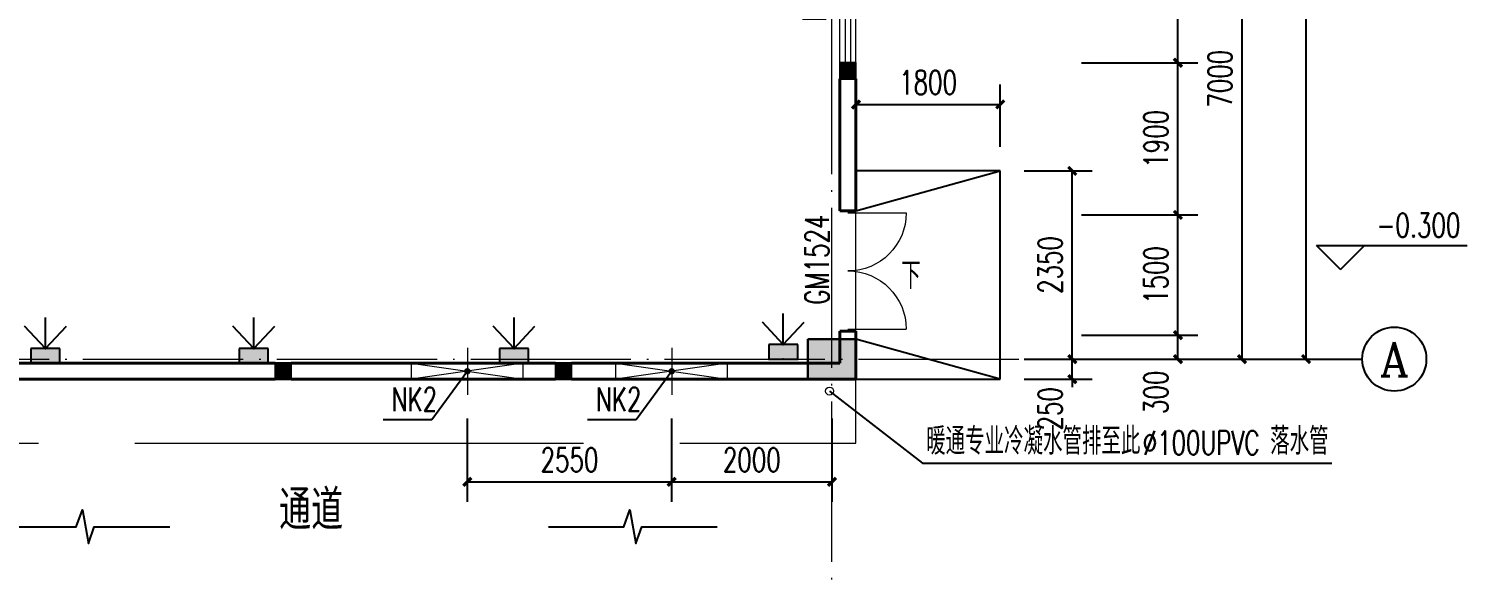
# Model space of a CAD drawing. Extents: x 238398 to 585159, y -66832 to 191977.
# Drawn here: x 403487 to 421438, y 44960 to 51720 of the extents above; entities that cross this region are included whole.
import ezdxf
from ezdxf.enums import TextEntityAlignment as Align

# ---------------------------------------------------------------- set-up
doc = ezdxf.new("R2010")
doc.units = 0
doc.header["$LTSCALE"] = 1000
doc.header["$MEASUREMENT"] = 0
doc.linetypes.add('DASH', pattern=[0.35, 0.25, -0.1])
doc.linetypes.add('DOTE', pattern=[2.42, 2, -0.2, 0.02, -0.2])
doc.layers.get('0').update_dxf_attribs({"color": 8})
doc.layers.get('Defpoints').update_dxf_attribs({"color": 8})
for name, color, linetype in [('-人员定位', 6, 'Continuous'), ('AXIS', 8, 'Continuous'), ('AXIS_TEXT', 8, 'Continuous'), ('DIM_ELEV', 8, 'Continuous'), ('DIM_LEAD', 8, 'Continuous'), ('DIM_SYMB', 8, 'Continuous'), ('GZZ', 8, 'Continuous'), ('PUB_DIM', 8, 'Continuous'), ('S_E_STAIR', 8, 'Continuous'), ('S_STAIR', 8, 'Continuous'), ('WINDOW_TEXT', 8, 'Continuous')]:
    doc.layers.add(name, color=color, linetype=linetype)
for name, color, linetype, lineweight in [('COLUMN', 8, 'Continuous', 30), ('DOTE', 8, 'DOTE', 13), ('PUB_HATCH', 8, 'Continuous', 5), ('PUB_TEXT', 8, 'Continuous', 20), ('WALL', 8, 'Continuous', 40), ('WINDOW', 8, 'Continuous', 18), ('暖通', 8, 'Continuous', 18), ('水', 8, 'Continuous', 18), ('设备层', 8, 'Continuous', 5)]:
    doc.layers.add(name, color=color, linetype=linetype, lineweight=lineweight)
doc.styles.add('_TCH_AXIS', font='complex.shx', dxfattribs={"bigfont": 'gbcbig.shx'})
doc.styles.add('_TCH_DIM', font='SIMPLEX', dxfattribs={"bigfont": 'GBCBIG'})
doc.styles.add('_TCH_DIM_T3', font='SIMPLEX', dxfattribs={"width": 0.705882, "bigfont": 'GBCBIG'})
doc.styles.add('_TCH_WINDOW', font='geditxt.shx', dxfattribs={"bigfont": 'hztxt1.shx'})
doc.styles.add('COMPLEX', font='geditxt.shx')
doc.styles.add('HZTXT', font='geditxt.shx', dxfattribs={"width": 0.8, "bigfont": 'hztxt1.shx'})
doc.dimstyles.new('_TCH_ARCH&&100', dxfattribs={"dimtxt": 297.5, "dimasz": 100, "dimexe": 250, "dimexo": 300, "dimgap": 126.25, "dimtad": 1, "dimdec": 0, "dimzin": 0, "dimdsep": 46, "dimtxsty": '_TCH_DIM_T3', "dimblk": 'ARCHTICK', "dimcen": 0.09, "dimazin": 2, "dimtfac": 1, "dimtdec": 0, "dimtix": 1, "dimtmove": 2, "dimatfit": 3, "dimfxl": 0, "dimtolj": 1, "dimtzin": 0, "dimarcsym": 0})

# ---------------------------------------------------------------- blocks, each defined once
blk = doc.blocks.new('_AXISO')
blk.add_circle((0, 0), 0.5)
at = {"layer": 'AXIS_TEXT', "style": 'COMPLEX', "width": 1.041667}
blk.add_attdef('A', text='', height=0.56, dxfattribs=at).set_placement((-0.25, -0.28), (0.25, -0.28), align=Align.FIT)
blk = doc.blocks.new('_ArchTick')
at = {"color": 0, "linetype": 'ByBlock', "const_width": 0.4}
blk.add_lwpolyline([(-0.5, -0.5), (0.5, 0.5)], dxfattribs=at)
blk = doc.blocks.new('*D536')
at = {"layer": 'AXIS', "color": 0, "lineweight": -2}
for p, q in [((416428, 91096), (419678, 91096)), ((419428, 47596), (419428, 91096)), ((416428, 47596), (419678, 47596))]:
    blk.add_line(p, q, dxfattribs=at)
at = {"layer": 'Defpoints', "color": 0}
for p in [(416128, 91096), (419428, 91096), (416128, 47596)]:
    blk.add_point(p, dxfattribs=at)
at = {"layer": 'AXIS', "color": 0, "lineweight": -2, "xscale": 100, "yscale": 100, "zscale": 100}
for p, rotation in [((419428, 91096), 90), ((419428, 47596), 270)]:
    blk.add_blockref('_ArchTick', p, dxfattribs=dict(at, rotation=rotation))
at = {"layer": 'AXIS', "color": 0, "insert": (419153, 69346), "char_height": 297.5, "attachment_point": 5, "rotation": 90, "style": '_TCH_DIM_T3'}
blk.add_mtext('\\A1;43500', dxfattribs=at)
blk = doc.blocks.new('*D537')
at = {"layer": 'AXIS', "color": 0, "lineweight": -2}
for p, q in [((416428, 54596), (418878, 54596)), ((418628, 47596), (418628, 54596)), ((416428, 47596), (418878, 47596))]:
    blk.add_line(p, q, dxfattribs=at)
at = {"layer": 'Defpoints', "color": 0}
for p in [(416128, 54596), (418628, 54596), (416128, 47596)]:
    blk.add_point(p, dxfattribs=at)
at = {"layer": 'AXIS', "color": 0, "lineweight": -2, "xscale": 100, "yscale": 100, "zscale": 100}
for p, rotation in [((418628, 54596), 90), ((418628, 47596), 270)]:
    blk.add_blockref('_ArchTick', p, dxfattribs=dict(at, rotation=rotation))
at = {"layer": 'AXIS', "color": 0, "insert": (418353, 51096), "char_height": 297.5, "attachment_point": 5, "rotation": 90, "style": '_TCH_DIM_T3'}
blk.add_mtext('\\A1;7000', dxfattribs=at)
blk = doc.blocks.new('3asdfsadfdas')
at = {"layer": '设备层'}
for p, q in [((362521, 134442), (362521, 134642)), ((363121, 134642), (363121, 134442)), ((364621, 134442), (364621, 134642)), ((365221, 134642), (365221, 134442)), ((368821, 134442), (368821, 134642)), ((369421, 134642), (369421, 134442)), ((370921, 134442), (370921, 134642)), ((371521, 134642), (371521, 134442)), ((362521, 131242), (362521, 132042)), ((363121, 132042), (363121, 131242)), ((364621, 131242), (364621, 132042)), ((365221, 132042), (365221, 131242)), ((368821, 131242), (368821, 132042)), ((369421, 132042), (369421, 131242)), ((370921, 131242), (370921, 132042)), ((371521, 132042), (371521, 131242)), ((362521, 130642), (362521, 131442)), ((362521, 131442), (363121, 131442)), ((364621, 130642), (364621, 131442)), ((364621, 131442), (365221, 131442)), ((368821, 130642), (368821, 131442)), ((368821, 131442), (369421, 131442)), ((370921, 130642), (370921, 131442)), ((370921, 131442), (371521, 131442)), ((370921, 129842), (370921, 130642)), ((370921, 130642), (371521, 130642)), ((370921, 129042), (370921, 129842)), ((370921, 129842), (371521, 129842)), ((370729, 126642), (370529, 126642)), ((371329, 126642), (370729, 126642)), ((370729, 126642), (371329, 126642)), ((370729, 126642), (371329, 126642)), ((370729, 126642), (371329, 126642)), ((370721, 125842), (370521, 125842)), ((370521, 125842), (370521, 125042)), ((370529, 125842), (370729, 125842)), ((370729, 125842), (370529, 125842)), ((371321, 125842), (370721, 125842)), ((370721, 125842), (371321, 125842)), ((370721, 125842), (371321, 125842)), ((370721, 125842), (371321, 125842)), ((371329, 125842), (370729, 125842)), ((370729, 125842), (371329, 125842)), ((371329, 125842), (370729, 125842)), ((371329, 125842), (370729, 125842)), ((370729, 125842), (371329, 125842)), ((371329, 125842), (370729, 125842)), ((370729, 125842), (371329, 125842)), ((370729, 125842), (371329, 125842)), ((370729, 125842), (371329, 125842)), ((370521, 125042), (370721, 125042)), ((370721, 125042), (370521, 125042)), ((370529, 125042), (371329, 125042)), ((371321, 125042), (370721, 125042)), ((370721, 125042), (371321, 125042)), ((371321, 125042), (370721, 125042)), ((371321, 125042), (370721, 125042)), ((370721, 125042), (371321, 125042)), ((371321, 125042), (370721, 125042)), ((370721, 125042), (371321, 125042)), ((370721, 125042), (371321, 125042)), ((370721, 125042), (371321, 125042)), ((371329, 125042), (370729, 125042)), ((370729, 125042), (371329, 125042)), ((371329, 125042), (370729, 125042)), ((370729, 125042), (371329, 125042)), ((371329, 125042), (370729, 125042)), ((371329, 125042), (370729, 125042)), ((370729, 125042), (371329, 125042))]:
    blk.add_line(p, q, dxfattribs=at)
at = {"layer": '设备层', "linetype": 'DASH', "const_width": 0.001}
for points in [[(373921, 137544), (358094, 137544)], [(361321, 136744), (358094, 136744)], [(361321, 136747), (361321, 125544)], [(363421, 136644), (362221, 136644)], [(362221, 136644), (362221, 126444)], [(363421, 136644), (363421, 126444)], [(365521, 136644), (364321, 136644)], [(364321, 136644), (364321, 126444)], [(365521, 136644), (365521, 126444)], [(369521, 136644), (366421, 136644)], [(366421, 136644), (366421, 126444)], [(369521, 136244), (369521, 136644), (369521, 126444)], [(371721, 136644), (370421, 136644)], [(370421, 136244), (370421, 136644), (370421, 123544)], [(371721, 136244), (371721, 136644), (371721, 123544)], [(373921, 136644), (372621, 136644)], [(372621, 136244), (372621, 136644), (372621, 123544)], [(363421, 126444), (362221, 126444)], [(365521, 126444), (364321, 126444)], [(369521, 126444), (366421, 126444)], [(369521, 125544), (361321, 125544)], [(369521, 125544), (369521, 122642)], [(371721, 123544), (370421, 123544)], [(371321, 122644), (369511, 122644)]]:
    blk.add_lwpolyline(points, dxfattribs=at)
at = {"layer": '设备层', "const_width": 0.001}
for points in [[(362521, 136242), (363121, 136242), (363121, 135442), (362521, 135442)], [(364621, 136242), (365221, 136242), (365221, 135442), (364621, 135442)], [(370921, 136242), (371521, 136242), (371521, 135442), (370921, 135442)], [(362521, 135442), (363121, 135442), (363121, 134642), (362521, 134642)], [(364621, 135442), (365221, 135442), (365221, 134642), (364621, 134642)], [(366721, 135442), (367321, 135442), (367321, 134642), (366721, 134642)], [(368821, 135442), (369421, 135442), (369421, 134642), (368821, 134642)], [(370921, 135442), (371521, 135442), (371521, 134642), (370921, 134642)], [(362521, 134642), (363121, 134642), (363121, 133842), (362521, 133842)], [(364621, 134642), (365221, 134642), (365221, 133842), (364621, 133842)], [(366721, 134642), (367321, 134642), (367321, 133842), (366721, 133842)], [(368821, 134642), (369421, 134642), (369421, 133842), (368821, 133842)], [(370921, 134642), (371521, 134642), (371521, 133842), (370921, 133842)], [(362521, 133842), (363121, 133842), (363121, 133042), (362521, 133042)], [(364621, 133842), (365221, 133842), (365221, 133042), (364621, 133042)], [(366721, 133842), (367321, 133842), (367321, 133042), (366721, 133042)], [(368821, 133842), (369421, 133842), (369421, 133042), (368821, 133042)], [(370921, 133842), (371521, 133842), (371521, 133042), (370921, 133042)], [(362521, 133042), (363121, 133042), (363121, 132242), (362521, 132242)], [(364621, 133042), (365221, 133042), (365221, 132242), (364621, 132242)], [(366721, 133042), (367321, 133042), (367321, 132242), (366721, 132242)], [(368821, 133042), (369421, 133042), (369421, 132242), (368821, 132242)], [(370921, 133042), (371521, 133042), (371521, 132242), (370921, 132242)], [(362521, 132242), (363121, 132242), (363121, 131442), (362521, 131442)], [(364621, 132242), (365221, 132242), (365221, 131442), (364621, 131442)], [(366721, 132242), (367321, 132242), (367321, 131442), (366721, 131442)], [(368821, 132242), (369421, 132242), (369421, 131442), (368821, 131442)], [(370921, 132242), (371521, 132242), (371521, 131442), (370921, 131442)], [(362521, 131442), (363121, 131442), (363121, 130642), (362521, 130642)], [(364621, 131442), (365221, 131442), (365221, 130642), (364621, 130642)], [(366721, 131442), (367321, 131442), (367321, 130642), (366721, 130642)], [(368821, 131442), (369421, 131442), (369421, 130642), (368821, 130642)], [(370921, 131442), (371521, 131442), (371521, 130642), (370921, 130642)], [(362521, 130642), (363121, 130642), (363121, 129842), (362521, 129842)], [(364621, 130642), (365221, 130642), (365221, 129842), (364621, 129842)], [(366721, 130642), (367321, 130642), (367321, 129842), (366721, 129842)], [(368821, 130642), (369421, 130642), (369421, 129842), (368821, 129842)], [(370921, 130642), (371521, 130642), (371521, 129842), (370921, 129842)], [(362521, 129842), (363121, 129842), (363121, 129042), (362521, 129042)], [(364621, 129842), (365221, 129842), (365221, 129042), (364621, 129042)], [(370921, 129842), (371521, 129842), (371521, 129042), (370921, 129042)], [(362521, 129042), (363121, 129042), (363121, 128242), (362521, 128242)], [(364621, 129042), (365221, 129042), (365221, 128242), (364621, 128242)], [(370921, 129042), (371521, 129042), (371521, 128242), (370921, 128242)], [(362521, 128242), (363121, 128242), (363121, 127442), (362521, 127442)], [(364621, 128242), (365221, 128242), (365221, 127442), (364621, 127442)], [(370921, 128242), (371521, 128242), (371521, 127442), (370921, 127442)], [(362521, 127442), (363121, 127442), (363121, 126642), (362521, 126642)], [(364621, 127442), (365221, 127442), (365221, 126642), (364621, 126642)], [(370921, 127442), (371521, 127442), (371521, 126642), (370921, 126642)], [(370521, 126642), (371521, 126642), (371521, 125842), (370521, 125842)], [(370521, 125842), (371521, 125842), (371521, 125042), (370521, 125042)]]:
    blk.add_lwpolyline(points, close=True, dxfattribs=at)
for points in [[(363121, 136244), (363121, 126642)], [(365221, 136244), (365221, 126642)], [(371521, 136244), (371521, 125042)], [(367321, 135444), (367321, 129842)], [(369421, 135444), (369421, 129842)]]:
    blk.add_lwpolyline(points, dxfattribs=at)
blk = doc.blocks.new('43asdfasdfas')
at = {"layer": '设备层', "linetype": 'DASH', "const_width": 0.001}
for points in [[(248311, 186824), (249543, 186824), (249543, 173724)], [(251793, 186824), (251793, 174024)], [(250443, 177175), (250443, 174024)], [(258993, 172824), (258993, 177124), (261467, 177124)], [(252693, 176975), (252693, 174024)], [(258093, 176975), (258093, 174024)], [(250443, 174024), (251793, 174024)], [(252693, 174024), (258093, 174024)], [(248243, 173724), (249543, 173724)], [(247843, 172824), (249543, 172824)], [(249543, 172824), (249543, 170332)], [(250743, 172824), (256343, 172824)], [(250743, 172824), (250743, 170332)], [(256343, 172824), (256343, 170332)], [(257543, 172824), (258993, 172824)], [(257543, 172824), (257543, 170332)]]:
    blk.add_lwpolyline(points, dxfattribs=at)
at = {"layer": '设备层', "const_width": 0.001}
for points in [[(252743, 174625), (252743, 176825), (254393, 176825), (254393, 174625)], [(256393, 174625), (256393, 176825), (258043, 176825), (258043, 174625)]]:
    blk.add_lwpolyline(points, close=True, dxfattribs=at)
blk = doc.blocks.new('*D655')
at = {"layer": 'Defpoints', "color": 0}
for p in [(466488, 47155), (468488, 47155), (468488, 46063)]:
    blk.add_point(p, dxfattribs=at)
at = {"layer": 'PUB_DIM', "color": 0, "lineweight": -2}
for p, q in [((466488, 46855), (466488, 45813)), ((468488, 46855), (468488, 45813)), ((466488, 46063), (468488, 46063))]:
    blk.add_line(p, q, dxfattribs=at)
at = {"layer": 'PUB_DIM', "color": 0, "lineweight": -2, "xscale": 100, "yscale": 100, "zscale": 100, "rotation": 180}
blk.add_blockref('_ArchTick', (466488, 46063), dxfattribs=at)
at = {"layer": 'PUB_DIM', "color": 0, "lineweight": -2, "xscale": 100, "yscale": 100, "zscale": 100}
blk.add_blockref('_ArchTick', (468488, 46063), dxfattribs=at)
at = {"layer": 'PUB_DIM', "color": 0, "insert": (467488, 46338), "char_height": 297.5, "attachment_point": 5, "style": '_TCH_DIM_T3'}
blk.add_mtext('\\A1;2000', dxfattribs=at)
blk = doc.blocks.new('*D656')
at = {"layer": 'Defpoints', "color": 0}
for p in [(463938, 47155), (466488, 47155), (466488, 46063)]:
    blk.add_point(p, dxfattribs=at)
at = {"layer": 'PUB_DIM', "color": 0, "lineweight": -2}
for p, q in [((463938, 46855), (463938, 45813)), ((466488, 46855), (466488, 45813)), ((463938, 46063), (466488, 46063))]:
    blk.add_line(p, q, dxfattribs=at)
at = {"layer": 'PUB_DIM', "color": 0, "lineweight": -2, "xscale": 100, "yscale": 100, "zscale": 100, "rotation": 180}
blk.add_blockref('_ArchTick', (463938, 46063), dxfattribs=at)
at = {"layer": 'PUB_DIM', "color": 0, "lineweight": -2, "xscale": 100, "yscale": 100, "zscale": 100}
blk.add_blockref('_ArchTick', (466488, 46063), dxfattribs=at)
at = {"layer": 'PUB_DIM', "color": 0, "insert": (465213, 46338), "char_height": 297.5, "attachment_point": 5, "style": '_TCH_DIM_T3'}
blk.add_mtext('\\A1;2550', dxfattribs=at)
blk = doc.blocks.new('*D153')
at = {"layer": 'Defpoints', "color": 0}
for p in [(415610, 49946), (416509, 49946), (415610, 47596)]:
    blk.add_point(p, dxfattribs=at)
at = {"layer": 'PUB_DIM', "color": 0, "lineweight": -2}
for p, q in [((415910, 49946), (416759, 49946)), ((416509, 47596), (416509, 49946)), ((415910, 47596), (416759, 47596))]:
    blk.add_line(p, q, dxfattribs=at)
at = {"layer": 'PUB_DIM', "color": 0, "lineweight": -2, "xscale": 100, "yscale": 100, "zscale": 100}
for p, rotation in [((416509, 49946), 90), ((416509, 47596), 270)]:
    blk.add_blockref('_ArchTick', p, dxfattribs=dict(at, rotation=rotation))
at = {"layer": 'PUB_DIM', "color": 0, "insert": (416234, 48771), "char_height": 297.5, "attachment_point": 5, "rotation": 90, "style": '_TCH_DIM_T3'}
blk.add_mtext('\\A1;2350', dxfattribs=at)
blk = doc.blocks.new('*D154')
at = {"layer": 'Defpoints', "color": 0}
for p in [(415610, 47596), (416509, 47596), (415610, 47346)]:
    blk.add_point(p, dxfattribs=at)
at = {"layer": 'PUB_DIM', "color": 0, "lineweight": -2}
for p, q in [((415910, 47596), (416759, 47596)), ((416509, 47596), (416509, 47696)), ((416509, 47346), (416509, 47596)), ((415910, 47346), (416759, 47346)), ((416509, 47346), (416509, 47246))]:
    blk.add_line(p, q, dxfattribs=at)
at = {"layer": 'PUB_DIM', "color": 0, "lineweight": -2, "xscale": 100, "yscale": 100, "zscale": 100}
for p, rotation in [((416509, 47596), 270), ((416509, 47346), 90)]:
    blk.add_blockref('_ArchTick', p, dxfattribs=dict(at, rotation=rotation))
at = {"layer": 'PUB_DIM', "color": 0, "insert": (416234, 46976), "char_height": 297.5, "attachment_point": 5, "rotation": 90, "style": '_TCH_DIM_T3'}
blk.add_mtext('\\A1;250', dxfattribs=at)
blk = doc.blocks.new('*D155')
at = {"layer": 'Defpoints', "color": 0}
for p in [(415610, 50775), (413810, 49946), (415610, 49946)]:
    blk.add_point(p, dxfattribs=at)
at = {"layer": 'PUB_DIM', "color": 0, "lineweight": -2}
for p, q in [((413810, 50246), (413810, 51025)), ((415610, 50246), (415610, 51025)), ((413810, 50775), (415610, 50775))]:
    blk.add_line(p, q, dxfattribs=at)
at = {"layer": 'PUB_DIM', "color": 0, "lineweight": -2, "xscale": 100, "yscale": 100, "zscale": 100, "rotation": 180}
blk.add_blockref('_ArchTick', (413810, 50775), dxfattribs=at)
at = {"layer": 'PUB_DIM', "color": 0, "lineweight": -2, "xscale": 100, "yscale": 100, "zscale": 100}
blk.add_blockref('_ArchTick', (415610, 50775), dxfattribs=at)
at = {"layer": 'PUB_DIM', "color": 0, "insert": (414710, 51050), "char_height": 297.5, "attachment_point": 5, "style": '_TCH_DIM_T3'}
blk.add_mtext('\\A1;1800', dxfattribs=at)
blk = doc.blocks.new('*D404')
at = {"layer": 'Defpoints', "color": 0}
for p in [(416325, 47896), (417828, 47896), (416325, 47596)]:
    blk.add_point(p, dxfattribs=at)
at = {"layer": 'PUB_DIM', "color": 0, "lineweight": -2}
for p, q in [((416625, 47896), (418078, 47896)), ((417828, 47596), (417828, 47896)), ((416625, 47596), (418078, 47596))]:
    blk.add_line(p, q, dxfattribs=at)
at = {"layer": 'PUB_DIM', "color": 0, "lineweight": -2, "xscale": 100, "yscale": 100, "zscale": 100}
for p, rotation in [((417828, 47896), 90), ((417828, 47596), 270)]:
    blk.add_blockref('_ArchTick', p, dxfattribs=dict(at, rotation=rotation))
at = {"layer": 'PUB_DIM', "color": 0, "insert": (417553, 47181), "char_height": 297.5, "attachment_point": 5, "rotation": 90, "style": '_TCH_DIM_T3'}
blk.add_mtext('\\A1;300', dxfattribs=at)
blk = doc.blocks.new('*D405')
at = {"layer": 'Defpoints', "color": 0}
for p in [(416325, 49396), (417828, 49396), (416325, 47896)]:
    blk.add_point(p, dxfattribs=at)
at = {"layer": 'PUB_DIM', "color": 0, "lineweight": -2}
for p, q in [((416625, 49396), (418078, 49396)), ((417828, 47896), (417828, 49396)), ((416625, 47896), (418078, 47896))]:
    blk.add_line(p, q, dxfattribs=at)
at = {"layer": 'PUB_DIM', "color": 0, "lineweight": -2, "xscale": 100, "yscale": 100, "zscale": 100}
for p, rotation in [((417828, 49396), 90), ((417828, 47896), 270)]:
    blk.add_blockref('_ArchTick', p, dxfattribs=dict(at, rotation=rotation))
at = {"layer": 'PUB_DIM', "color": 0, "insert": (417553, 48646), "char_height": 297.5, "attachment_point": 5, "rotation": 90, "style": '_TCH_DIM_T3'}
blk.add_mtext('\\A1;1500', dxfattribs=at)
blk = doc.blocks.new('*D406')
at = {"layer": 'Defpoints', "color": 0}
for p in [(416325, 51296), (417828, 51296), (416325, 49396)]:
    blk.add_point(p, dxfattribs=at)
at = {"layer": 'PUB_DIM', "color": 0, "lineweight": -2}
for p, q in [((416625, 51296), (418078, 51296)), ((417828, 49396), (417828, 51296)), ((416625, 49396), (418078, 49396))]:
    blk.add_line(p, q, dxfattribs=at)
at = {"layer": 'PUB_DIM', "color": 0, "lineweight": -2, "xscale": 100, "yscale": 100, "zscale": 100}
for p, rotation in [((417828, 51296), 90), ((417828, 49396), 270)]:
    blk.add_blockref('_ArchTick', p, dxfattribs=dict(at, rotation=rotation))
at = {"layer": 'PUB_DIM', "color": 0, "insert": (417553, 50346), "char_height": 297.5, "attachment_point": 5, "rotation": 90, "style": '_TCH_DIM_T3'}
blk.add_mtext('\\A1;1900', dxfattribs=at)
blk = doc.blocks.new('*D407')
at = {"layer": 'Defpoints', "color": 0}
for p in [(416325, 53096), (417828, 53096), (416325, 51296)]:
    blk.add_point(p, dxfattribs=at)
at = {"layer": 'PUB_DIM', "color": 0, "lineweight": -2}
for p, q in [((416625, 53096), (418078, 53096)), ((417828, 51296), (417828, 53096)), ((416625, 51296), (418078, 51296))]:
    blk.add_line(p, q, dxfattribs=at)
at = {"layer": 'PUB_DIM', "color": 0, "lineweight": -2, "xscale": 100, "yscale": 100, "zscale": 100}
for p, rotation in [((417828, 53096), 90), ((417828, 51296), 270)]:
    blk.add_blockref('_ArchTick', p, dxfattribs=dict(at, rotation=rotation))
at = {"layer": 'PUB_DIM', "color": 0, "insert": (417553, 52196), "char_height": 297.5, "attachment_point": 5, "rotation": 90, "style": '_TCH_DIM_T3'}
blk.add_mtext('\\A1;1800', dxfattribs=at)
blk = doc.blocks.new('$DorLib2D$00000004')
for p, q in [((-0.485, 0), (-0.485, 0.485)), ((0.485, 0), (0.485, 0.485))]:
    blk.add_line(p, q)
at = {"lineweight": 13}
for centre, start, end in [((-0.485, 0), 0, 90), ((0.485, 0), 90, 180)]:
    blk.add_arc(centre, 0.485, start, end, dxfattribs=at)
blk = doc.blocks.new('$TCHSYS$WIN2D')
for p, q in [((-0.5, 0.5), (0.5, 0.5)), ((0.5, 0.1667), (-0.5, 0.1667)), ((0.5, -0.1667), (-0.5, -0.1667)), ((-0.5, -0.5), (0.5, -0.5))]:
    blk.add_line(p, q)
blk = doc.blocks.new('_FZH')
blk.add_lwpolyline([(-0.5, -0.5), (0.5, -0.5), (0.5, 0.5), (-0.5, 0.5)], close=True)
at = {"layer": 'PUB_HATCH'}
blk.add_solid([(-0.5, -0.5), (0.5, -0.5), (-0.5, 0.5), (0.5, 0.5)], dxfattribs=at)
blk = doc.blocks.new('定位基站')
at = {"layer": '-人员定位', "ltscale": 0.01}
h = blk.add_hatch(color=256, dxfattribs=at)
h.dxf.hatch_style = 1
h.paths.add_polyline_path([(406524, 477798), (406524, 477617), (406162, 477617), (406162, 477798)])
at = {"layer": '-人员定位', "color": 6}
for p, q in [((406343, 477798), (406082, 478077)), ((406343, 477798), (406343, 478186)), ((406343, 477798), (406604, 478077)), ((406343, 477995), (406343, 477995)), ((406162, 477798), (406524, 477798)), ((406162, 477617), (406162, 477798)), ((406524, 477798), (406524, 477617)), ((406524, 477617), (406162, 477617))]:
    blk.add_line(p, q, dxfattribs=at)
for p in [(406343, 477798), (406162, 477617), (406343, 477617), (406524, 477617)]:
    blk.add_point(p, dxfattribs=at)
blk = doc.blocks.new('zw1')
at = {"layer": 'PUB_HATCH'}
blk.add_hatch(color=256, dxfattribs=at).paths.add_polyline_path([(413810.3, 47346.1), (413810.3, 47846.1), (413210.3, 47846.1), (413210.3, 47346.1)])
at = {"layer": 'AXIS'}
blk.add_line((416127.9, 47596.1), (420127.9, 47596.1), dxfattribs=at)
at = {"layer": 'COLUMN'}
for p, q in [((413810.3, 47846.1), (413210.3, 47846.1)), ((413210.3, 47846.1), (413210.3, 47346.1)), ((413810.3, 47346.1), (413810.3, 47846.1)), ((413210.3, 47346.1), (413810.3, 47346.1))]:
    blk.add_line(p, q, dxfattribs=at)
at = {"layer": 'DOTE'}
blk.add_line((387221.9, 47596.1), (416127.9, 47596.1), dxfattribs=at)
blk.add_lwpolyline([(413510.3, 42646.1), (413510.3, 94439.3)], dxfattribs=at)
at = {"layer": 'AXIS'}
ref = blk.add_blockref('_AXISO', (420527.9, 47596.1), dxfattribs=dict(at, xscale=800, yscale=800, zscale=800))
ref.add_attrib('A', 'A', dxfattribs={"layer": 'AXIS_TEXT', "height": 425.2, "style": '_TCH_AXIS'}).set_placement((420345.7, 47383.6), (420710.1, 47383.6), align=Align.FIT)
for p2, distance, picture, middle in [((416127.9, 91096.1), -3300, '*D536', (419152.9, 69346.1)), ((416127.9, 54596.1), -2500, '*D537', (418352.9, 51096.1))]:
    dim = blk.add_aligned_dim(p1=(416127.9, 47596.1), p2=p2, distance=distance, dimstyle='_TCH_ARCH&&100', dxfattribs=at)
    dim.commit()
    dim.dimension.update_dxf_attribs({"geometry": picture, "text_midpoint": middle})
blk = doc.blocks.new('321SDAFASDFDSA')
at = {"layer": 'DOTE'}
for points in [[(463938.3, 47735.5), (463938.3, 47151)], [(466488.3, 47735.5), (466488.3, 47151)]]:
    blk.add_lwpolyline(points, dxfattribs=at)
at = {"layer": '暖通'}
for points in [[(463236.2, 47345.1), (464636.2, 47345.1), (464636.2, 47545.1), (463236.2, 47545.1)], [(465786.2, 47345.1), (467186.2, 47345.1), (467186.2, 47545.1), (465786.2, 47545.1)]]:
    blk.add_lwpolyline(points, close=True, dxfattribs=at)
for points in [[(463236.2, 47545.1), (464636.2, 47345.1)], [(464636.2, 47545.1), (463236.2, 47345.1)], [(465786.2, 47545.1), (467186.2, 47345.1)], [(467186.2, 47545.1), (465786.2, 47345.1)]]:
    blk.add_lwpolyline(points, dxfattribs=at)
at = {"layer": 'PUB_DIM'}
for p1, p2, picture, middle in [((463938.3, 47154.6), (466488.3, 47154.6), '*D656', (465213.3, 46338)), ((466488.3, 47154.6), (468488.3, 47154.6), '*D655', (467488.3, 46338))]:
    dim = blk.add_aligned_dim(p1=p1, p2=p2, distance=-1091.6, dimstyle='_TCH_ARCH&&100', dxfattribs=at)
    dim.commit()
    dim.dimension.update_dxf_attribs({"geometry": picture, "text_midpoint": middle})

msp = doc.modelspace()

# ---------------------------------------------------------------- linework, layer by layer
at = {"layer": 'DIM_ELEV'}
for p, q in [((419857.2, 48713.6), (419557.2, 49013.6)), ((419557.2, 49013.6), (421438.3, 49013.6)), ((419857.2, 48713.6), (420157.2, 49013.6))]:
    msp.add_line(p, q, dxfattribs=at)
at = {"layer": 'DIM_LEAD'}
for p, q in [((408960.3, 47444.3), (408516.9, 46839.4)), ((411510.3, 47444.3), (411066.9, 46839.4)), ((413480.3, 47196.1), (414638.9, 46298)), ((408516.9, 46839.4), (407911, 46839.4)), ((411066.9, 46839.4), (410461, 46839.4)), ((414638.9, 46298), (419750.5, 46298))]:
    msp.add_line(p, q, dxfattribs=at)
at = {"layer": 'DIM_LEAD', "const_width": 40}
for points in [[(408972.2, 47460.5, 1), (408948.5, 47428.2, 1)], [(411522.2, 47460.5, 1), (411498.5, 47428.2, 1)]]:
    msp.add_lwpolyline(points, format="xyb", close=True, dxfattribs=at)
at = {"layer": 'DIM_SYMB'}
msp.add_lwpolyline([(414670.5, 48646.1, 0, 0, 0), (415310.3, 48646.1, 80, 0, 0), (415610.3, 48646.1, 0, 0, 0)], format="xyseb", dxfattribs=at)
for points in [[(403139.3, 45503.9), (404080, 45503.9), (404156.4, 45713.9), (404230.4, 45293.9), (404305, 45503.9), (405245.6, 45503.9)], [(409971.8, 45503.9), (410912.4, 45503.9), (410988.8, 45713.9), (411062.9, 45293.9), (411137.4, 45503.9), (412078, 45503.9)]]:
    msp.add_lwpolyline(points, dxfattribs=at)
at = {"layer": 'S_E_STAIR'}
msp.add_line((390110.3, 47346.1), (413810.3, 47346.1), dxfattribs=at)
at = {"layer": 'S_STAIR'}
for p, q in [((415610.3, 49946.1), (413810.3, 49946.1)), ((413810.3, 49446.1), (415610.3, 49946.1)), ((415610.3, 47346.1), (415610.3, 49946.1)), ((415610.3, 47346.1), (413810.3, 47846.1)), ((413810.3, 47346.1), (415610.3, 47346.1))]:
    msp.add_line(p, q, dxfattribs=at)
at = {"layer": 'WALL'}
for p, q in [((413610.3, 51096.4), (413610.3, 49446.1)), ((413810.3, 49446.1), (413810.3, 51096.4)), ((413610.3, 49446.1), (413810.3, 49446.1)), ((413810.3, 47946.1), (413610.3, 47946.1)), ((413610.3, 47946.1), (413610.3, 47546.1)), ((413810.3, 47346.1), (413810.3, 47946.1)), ((406560.3, 47546.1), (403060.3, 47546.1)), ((410060.3, 47546.1), (406760.3, 47546.1)), ((413610.3, 47546.1), (410260.3, 47546.1)), ((406560.3, 47346.1), (402960.3, 47346.1)), ((410060.3, 47346.1), (406760.3, 47346.1)), ((413810.3, 47346.1), (410260.3, 47346.1))]:
    msp.add_line(p, q, dxfattribs=at)
at = {"layer": 'WINDOW'}
msp.add_line((413810.3, 47946.1), (413810.3, 50747.1), dxfattribs=at)
at = {"layer": '水'}
for p, q in [((413810.3, 46546.1), (413810.3, 47346.1)), ((401910.3, 46546.1), (403610.3, 46546.1)), ((404810.3, 46546.1), (410410.3, 46546.1)), ((411610.3, 46546.1), (413810.3, 46546.1))]:
    msp.add_line(p, q, dxfattribs=at)
msp.add_circle((413480.3, 47196.1), 50, dxfattribs=at)

# ---------------------------------------------------------------- block references
at = {"layer": '-人员定位', "xscale": -1}
for p in [(810037.9, -430070.9), (812637.9, -430070.9), (815885.8, -430070.9), (819246.3, -430020.9)]:
    msp.add_blockref('定位基站', p, dxfattribs=at)
for name, p in [('zw1', (0, 0)), ('43asdfasdfas', (154067.4, -124828.3)), ('3asdfsadfdas', (29689.7, -74645.8)), ('321SDAFASDFDSA', (-54978, 1.1))]:
    msp.add_blockref(name, p)
at = {"layer": 'GZZ', "xscale": 200, "yscale": 200, "zscale": 200}
for p in [(413710.3, 51196.4), (406660.3, 47446.1), (410160.3, 47446.1)]:
    msp.add_blockref('_FZH', p, dxfattribs=at)
at = {"layer": 'WINDOW'}
ref = msp.add_blockref('$TCHSYS$WIN2D', (413710.3, 52196.4), dxfattribs=dict(at, xscale=1800, yscale=200, zscale=1800, rotation=90))
ref.add_attrib('A', 'LC1815', (413439.8, 51807.9), dxfattribs={"layer": 'WINDOW_TEXT', "height": 297.5, "rotation": 90, "style": '_TCH_WINDOW', "width": 0.705882})
ref = msp.add_blockref('$DorLib2D$00000004', (413710.3, 48696.1), dxfattribs=dict(at, xscale=1500, yscale=-1500, zscale=1500, rotation=90))
ref.add_attrib('A', 'GM1524', (413473.3, 48274.6), dxfattribs={"layer": 'WINDOW_TEXT', "height": 297.5, "rotation": 90, "style": '_TCH_WINDOW', "width": 0.705882})

# ---------------------------------------------------------------- texts
at = {"layer": 'PUB_TEXT'}
for s, height, style, width, p in [('-0.300', 297.5, '_TCH_DIM', 0.705882, (420308.3, 49118.6)), ('NK2', 297.5, '_TCH_DIM', 0.705882, (408016, 46944.4)), ('NK2', 297.5, '_TCH_DIM', 0.705882, (410566, 46944.4)), ('%%C100UPVC', 297.5, '_TCH_DIM', 0.705882, (417389, 46403)), ('通道', 500, 'HZTXT', 0.8, (406610.6, 45464.4))]:
    msp.add_text(s, height=height, dxfattribs=dict(at, style=style, width=width)).set_placement(p)
at = {"layer": 'PUB_TEXT', "style": '_TCH_DIM'}
for s, height, p in [('下', 337.6, (414375.6, 48471.1)), ('暖通专业冷凝水管排至此', 337.589, (414685.8, 46403)), ('落水管', 337.59, (418979, 46403))]:
    msp.add_text(s, height=height, dxfattribs=at).set_placement(p)

# ---------------------------------------------------------------- dimensions: what is measured, and where the dimension line sits
at = {"layer": 'PUB_DIM'}
for p1, p2, distance, picture, middle in [((416324.9, 51296.4), (416324.9, 53096.4), -1503, '*D407', (417552.9, 52196.4)), ((416324.9, 49396.1), (416324.9, 51296.4), -1503, '*D406', (417552.9, 50346.2)), ((413810.3, 49946.1), (415610.3, 49946.1), 829, '*D155', (414710.3, 51050.2)), ((415610.3, 47596.1), (415610.3, 49946.1), -898.4, '*D153', (416233.7, 48771.1)), ((416324.9, 47896.1), (416324.9, 49396.1), -1503, '*D405', (417552.9, 48646.1))]:
    dim = msp.add_aligned_dim(p1=p1, p2=p2, distance=distance, dimstyle='_TCH_ARCH&&100', dxfattribs=at)
    dim.commit()
    dim.dimension.update_dxf_attribs({"geometry": picture, "text_midpoint": middle})
for base, p1, p2, picture, middle in [((417827.9, 47896.1), (416324.9, 47596.1), (416324.9, 47896.1), '*D404', (417552.9, 47181.1)), ((416508.7, 47596.1), (415610.3, 47346.1), (415610.3, 47596.1), '*D154', (416233.7, 46976.1))]:
    dim = msp.add_linear_dim(base=base, p1=p1, p2=p2, angle=90, dimstyle='_TCH_ARCH&&100', dxfattribs=at)
    dim.commit()
    dim.dimension.update_dxf_attribs({"geometry": picture, "text_midpoint": middle, "dimtype": 129})

doc.saveas('drawing.dxf')
